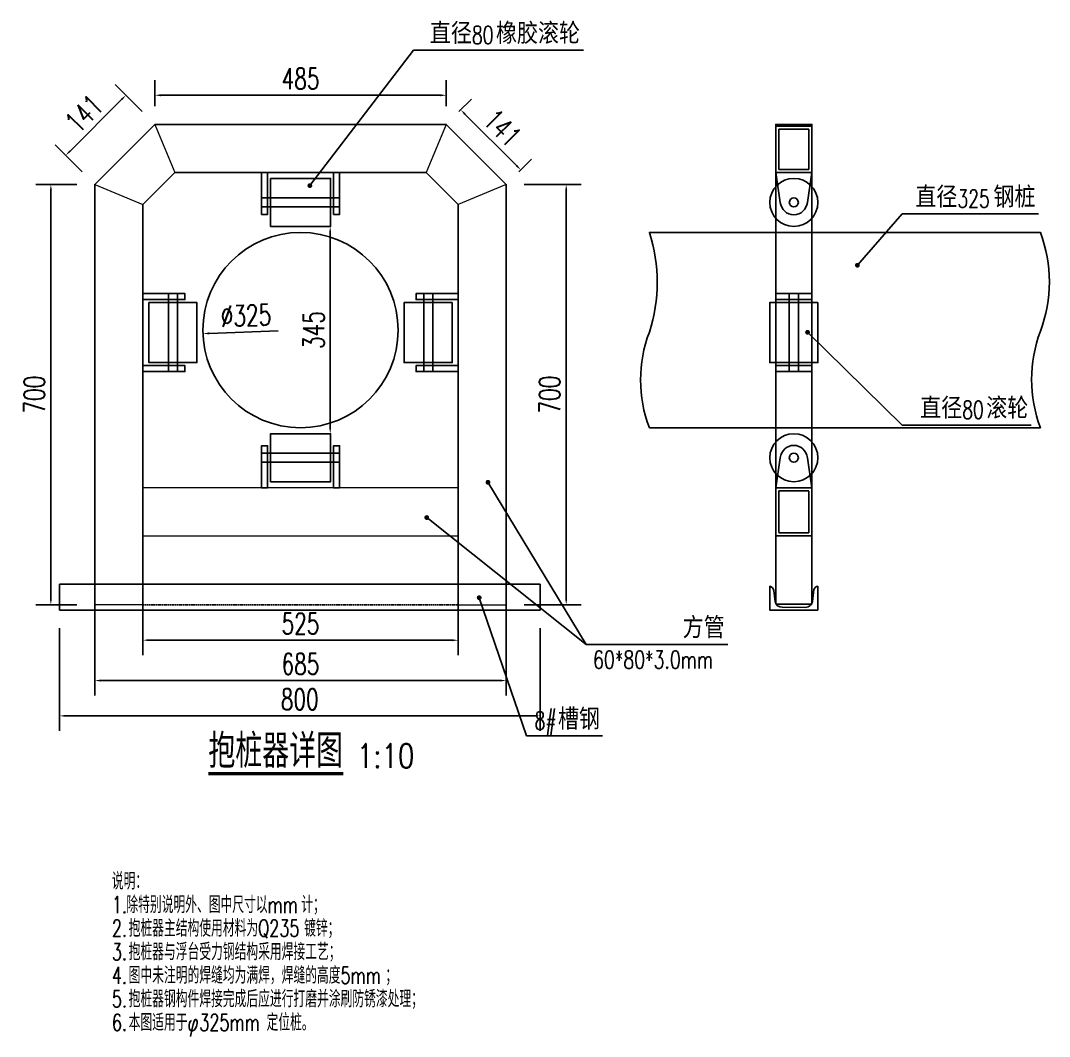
# Model space of a CAD drawing. Header units: millimetres. Extents: x -1471591 to 944464, y -468930 to 547002.
# Drawn here: x -868155 to -866442, y 34292 to 35983 of the extents above; entities that cross this region are included whole.
import ezdxf

# ---------------------------------------------------------------- set-up
doc = ezdxf.new("R2010")
doc.units = ezdxf.units.MM
doc.header["$LTSCALE"] = 10
doc.header["$PDMODE"] = 35
doc.linetypes.add('-6_350_HOLE$0$DASH', pattern=[0.35, 0.25, -0.1])
doc.linetypes.add('DASH', pattern=[0.35, 0.25, -0.1])
for name, color, linetype in [('DIM_LEAD', 3, 'Continuous'), ('DIM_SYMB', 3, 'Continuous'), ('PUB_TEXT', 7, 'Continuous'), ('W-STEEL_FRAME钢架', 3, 'Continuous')]:
    doc.layers.add(name, color=color, linetype=linetype)
doc.styles.add('_TCH_DIM', font='SIMPLEX.shx', dxfattribs={"bigfont": 'hztxt.shx'})
doc.styles.get("Standard").update_dxf_attribs({"font": 'simplex.shx', "width": 0.8, "bigfont": 'hztxt.shx'})
doc.styles.add('STANDARD_T3', font='simplex.shx', dxfattribs={"width": 0.7, "bigfont": 'hztxt.shx'})
doc.dimstyles.new('W&&10', dxfattribs={"dimtxt": 35, "dimasz": 10, "dimexe": 25, "dimexo": 30, "dimgap": 10, "dimtad": 1, "dimdec": 0, "dimzin": 0, "dimdsep": 46, "dimtxsty": 'STANDARD_T3', "dimcen": 0.09, "dimclrd": 1, "dimclre": 1, "dimclrt": 7, "dimazin": 2, "dimtfac": 1, "dimtdec": 0, "dimtix": 1, "dimtmove": 1, "dimatfit": 3, "dimfxl": 0, "dimtolj": 1, "dimtzin": 0, "dimarcsym": 0})

# ---------------------------------------------------------------- blocks, each defined once
blk = doc.blocks.new('耳板侧立面')
blk.add_lwpolyline([(-5, 0), (5, 0), (5, 70), (-5, 70)], close=True)
at = {"color": 1}
blk.add_lwpolyline([(-5, 57.5), (5, 57.5), (5, 42.5), (-5, 42.5)], close=True, dxfattribs=at)
blk = doc.blocks.new('*D1634')
at = {"color": 1, "lineweight": -2, "transparency": 16777216}
for p, q in [((-867952.8, 35831.8), (-867997.7, 35876.7)), ((-868072.9, 35766.1), (-867987.1, 35851.9)), ((-868052.8, 35731.8), (-868097.7, 35776.7))]:
    blk.add_line(p, q, dxfattribs=at)
at = {"color": 1, "transparency": 16777216}
for points in [[(-867988.3, 35853.1), (-867985.9, 35850.7), (-867980, 35859)], [(-868074.1, 35767.2), (-868071.8, 35764.9), (-868080, 35759)]]:
    blk.add_solid(points, dxfattribs=at)
at = {"layer": 'Defpoints', "color": 0, "transparency": 16777216}
for p in [(-867980, 35859), (-867931.6, 35810.6), (-868031.6, 35710.6)]:
    blk.add_point(p, dxfattribs=at)
at = {"color": 7, "transparency": 16777216, "insert": (-868049.5, 35828.4), "char_height": 35, "attachment_point": 5, "rotation": 45, "style": 'STANDARD_T3'}
blk.add_mtext('\\A1;141', dxfattribs=at)
blk = doc.blocks.new('*D1635')
at = {"color": 1, "lineweight": -2, "transparency": 16777216}
for p, q in [((-867931.6, 35840.6), (-867931.6, 35884)), ((-867446.6, 35840.6), (-867446.6, 35884)), ((-867921.6, 35859), (-867456.6, 35859))]:
    blk.add_line(p, q, dxfattribs=at)
at = {"color": 1, "transparency": 16777216}
for points in [[(-867921.6, 35860.7), (-867921.6, 35857.3), (-867931.6, 35859)], [(-867456.6, 35860.7), (-867456.6, 35857.3), (-867446.6, 35859)]]:
    blk.add_solid(points, dxfattribs=at)
at = {"layer": 'Defpoints', "color": 0, "transparency": 16777216}
for p in [(-867446.6, 35859), (-867931.6, 35810.6), (-867446.6, 35810.6)]:
    blk.add_point(p, dxfattribs=at)
at = {"color": 7, "transparency": 16777216, "insert": (-867689.1, 35886.5), "char_height": 35, "attachment_point": 5, "style": 'STANDARD_T3'}
blk.add_mtext('\\A1;485', dxfattribs=at)
blk = doc.blocks.new('*D1636')
at = {"color": 1, "lineweight": -2, "transparency": 16777216}
for p, q in [((-867425.4, 35831.8), (-867404.7, 35852.4)), ((-867415.3, 35827.7), (-867329.5, 35741.8)), ((-867325.4, 35731.8), (-867304.7, 35752.4))]:
    blk.add_line(p, q, dxfattribs=at)
at = {"color": 1, "transparency": 16777216}
for points in [[(-867414.2, 35828.9), (-867416.5, 35826.5), (-867422.4, 35834.8)], [(-867328.3, 35743), (-867330.7, 35740.7), (-867322.4, 35734.8)]]:
    blk.add_solid(points, dxfattribs=at)
at = {"layer": 'Defpoints', "color": 0, "transparency": 16777216}
for p in [(-867446.6, 35810.6), (-867322.4, 35734.8), (-867346.6, 35710.6)]:
    blk.add_point(p, dxfattribs=at)
at = {"color": 7, "transparency": 16777216, "insert": (-867353, 35804.2), "char_height": 35, "attachment_point": 5, "rotation": 315, "style": 'STANDARD_T3'}
blk.add_mtext('\\A1;141', dxfattribs=at)
blk = doc.blocks.new('*D1637')
at = {"color": 1, "lineweight": -2, "transparency": 16777216}
for p, q in [((-867316.6, 35710.6), (-867221.8, 35710.6)), ((-867246.8, 35700.6), (-867246.8, 35020.6)), ((-867316.6, 35010.6), (-867221.8, 35010.6))]:
    blk.add_line(p, q, dxfattribs=at)
at = {"color": 1, "transparency": 16777216}
for points in [[(-867248.4, 35700.6), (-867245.1, 35700.6), (-867246.8, 35710.6)], [(-867248.4, 35020.6), (-867245.1, 35020.6), (-867246.8, 35010.6)]]:
    blk.add_solid(points, dxfattribs=at)
at = {"layer": 'Defpoints', "color": 0, "transparency": 16777216}
for p in [(-867346.6, 35710.6), (-867346.6, 35010.6), (-867246.8, 35010.6)]:
    blk.add_point(p, dxfattribs=at)
at = {"color": 7, "transparency": 16777216, "insert": (-867274.3, 35360.6), "char_height": 35, "attachment_point": 5, "rotation": 90, "style": 'STANDARD_T3'}
blk.add_mtext('\\A1;700', dxfattribs=at)
blk = doc.blocks.new('*D1638')
at = {"color": 1, "lineweight": -2, "transparency": 16777216}
for p, q in [((-867951.7, 35095.6), (-867951.7, 34926.8)), ((-867426.7, 35095.5), (-867426.8, 34926.7)), ((-867941.7, 34951.8), (-867436.8, 34951.7))]:
    blk.add_line(p, q, dxfattribs=at)
at = {"color": 1, "transparency": 16777216}
for points in [[(-867941.7, 34953.5), (-867941.7, 34950.1), (-867951.7, 34951.8)], [(-867436.8, 34953.4), (-867436.8, 34950), (-867426.8, 34951.7)]]:
    blk.add_solid(points, dxfattribs=at)
at = {"layer": 'Defpoints', "color": 0, "transparency": 16777216}
for p in [(-867951.7, 35125.6), (-867426.7, 35125.5), (-867426.8, 34951.7)]:
    blk.add_point(p, dxfattribs=at)
at = {"color": 7, "transparency": 16777216, "insert": (-867689.2, 34979.3), "char_height": 35, "attachment_point": 5, "rotation": 359.989, "style": 'STANDARD_T3'}
blk.add_mtext('\\A1;525', dxfattribs=at)
blk = doc.blocks.new('*D1639')
at = {"color": 1, "lineweight": -2, "transparency": 16777216}
for p, q in [((-868061.6, 35710.6), (-868129.8, 35710.6)), ((-868104.8, 35700.6), (-868104.8, 35020.6)), ((-868061.7, 35010.6), (-868129.8, 35010.6))]:
    blk.add_line(p, q, dxfattribs=at)
at = {"color": 1, "transparency": 16777216}
for points in [[(-868106.4, 35700.6), (-868103.1, 35700.6), (-868104.8, 35710.6)], [(-868106.4, 35020.6), (-868103.1, 35020.6), (-868104.8, 35010.6)]]:
    blk.add_solid(points, dxfattribs=at)
at = {"layer": 'Defpoints', "color": 0, "transparency": 16777216}
for p in [(-868031.6, 35710.6), (-868104.8, 35010.6), (-868031.7, 35010.6)]:
    blk.add_point(p, dxfattribs=at)
at = {"color": 7, "transparency": 16777216, "insert": (-868132.3, 35360.6), "char_height": 35, "attachment_point": 5, "rotation": 90, "style": 'STANDARD_T3'}
blk.add_mtext('\\A1;700', dxfattribs=at)
blk = doc.blocks.new('*D1741')
at = {"color": 1, "lineweight": -2, "transparency": 16777216}
for p, q in [((-868031.7, 35014.9), (-868031.7, 34859.6)), ((-867346.7, 35014.7), (-867346.7, 34859.6)), ((-868021.7, 34884.6), (-867356.7, 34884.6))]:
    blk.add_line(p, q, dxfattribs=at)
at = {"color": 1, "transparency": 16777216}
for points in [[(-868021.7, 34886.3), (-868021.7, 34882.9), (-868031.7, 34884.6)], [(-867356.7, 34886.3), (-867356.7, 34882.9), (-867346.7, 34884.6)]]:
    blk.add_solid(points, dxfattribs=at)
at = {"layer": 'Defpoints', "color": 0, "transparency": 16777216}
for p in [(-868031.7, 35044.9), (-867346.7, 35044.7), (-867346.7, 34884.6)]:
    blk.add_point(p, dxfattribs=at)
at = {"color": 7, "transparency": 16777216, "insert": (-867689.2, 34912.1), "char_height": 35, "attachment_point": 5, "style": 'STANDARD_T3'}
blk.add_mtext('\\A1;685', dxfattribs=at)
blk = doc.blocks.new('报桩器耳板')
blk.add_line((-30, -50), (30, -50))
blk.add_lwpolyline([(-22.5, 0, -0.909675), (22.5, 0)], format="xyb")
for points in [[(-30, -50), (-22.5, 0)], [(30, -50), (22.5, 0)]]:
    blk.add_lwpolyline(points)
blk.add_circle((0, 0), 7.5)
blk = doc.blocks.new('*D1742')
at = {"color": 1, "lineweight": -2, "transparency": 16777216}
blk.add_line((-867726.4, 35466.7), (-867841.5, 35462.5), dxfattribs=at)
at = {"color": 1, "transparency": 16777216}
blk.add_solid([(-867841.6, 35464.2), (-867841.5, 35460.9), (-867851.5, 35462.2)], dxfattribs=at)
at = {"layer": 'Defpoints', "color": 0, "transparency": 16777216}
for p in [(-867851.5, 35462.2), (-867526.7, 35473.9)]:
    blk.add_point(p, dxfattribs=at)
at = {"color": 7, "transparency": 16777216, "insert": (-867780, 35492.3), "char_height": 35, "attachment_point": 5, "rotation": 2.0691, "style": 'STANDARD_T3'}
blk.add_mtext('\\A1;∅325', dxfattribs=at)
blk = doc.blocks.new('*D1743')
at = {"color": 1, "lineweight": -2, "transparency": 16777216}
for p, q in [((-867669.7, 35640.6), (-867664.7, 35640.6)), ((-867639.7, 35630.6), (-867639.7, 35305.6)), ((-867669.7, 35295.6), (-867664.7, 35295.6))]:
    blk.add_line(p, q, dxfattribs=at)
at = {"color": 1, "transparency": 16777216}
for points in [[(-867641.4, 35630.6), (-867638.1, 35630.6), (-867639.7, 35640.6)], [(-867641.4, 35305.6), (-867638.1, 35305.6), (-867639.7, 35295.6)]]:
    blk.add_solid(points, dxfattribs=at)
at = {"layer": 'Defpoints', "color": 0, "transparency": 16777216}
for p in [(-867639.7, 35640.6), (-867639.7, 35295.6), (-867639.7, 35295.6)]:
    blk.add_point(p, dxfattribs=at)
at = {"color": 7, "transparency": 16777216, "insert": (-867667.2, 35468.1), "char_height": 35, "attachment_point": 5, "rotation": 90, "style": 'STANDARD_T3'}
blk.add_mtext('\\A1;345', dxfattribs=at)
blk = doc.blocks.new('桩耳板俯视图')
blk.add_lwpolyline([(-30, -5), (30, -5), (30, 5), (-30, 5)], close=True)
at = {"color": 1}
blk.add_lwpolyline([(-7.5, -5), (7.5, -5), (7.5, 5), (-7.5, 5)], close=True, dxfattribs=at)
blk = doc.blocks.new('*D1960')
at = {"color": 1, "lineweight": -2, "transparency": 16777216}
for p, q in [((-868090.4, 34971.9), (-868090.4, 34800.8)), ((-867290.4, 34971.9), (-867290.4, 34800.8)), ((-868080.4, 34825.8), (-867300.4, 34825.8))]:
    blk.add_line(p, q, dxfattribs=at)
at = {"color": 1, "transparency": 16777216}
for points in [[(-868080.4, 34827.5), (-868080.4, 34824.2), (-868090.4, 34825.8)], [(-867300.4, 34827.5), (-867300.4, 34824.2), (-867290.4, 34825.8)]]:
    blk.add_solid(points, dxfattribs=at)
at = {"layer": 'Defpoints', "color": 0, "transparency": 16777216}
for p in [(-868090.4, 35001.9), (-867290.4, 35001.9), (-867290.4, 34825.8)]:
    blk.add_point(p, dxfattribs=at)
at = {"color": 7, "transparency": 16777216, "insert": (-867690.4, 34853.3), "char_height": 35, "attachment_point": 5, "style": 'STANDARD_T3'}
blk.add_mtext('\\A1;800', dxfattribs=at)

msp = doc.modelspace()

# ---------------------------------------------------------------- linework, layer by layer
at = {"color": 0, "lineweight": 5}
for p, q in [((-867931.6, 35810.6), (-867898.4, 35730.6)), ((-867446.6, 35810.6), (-867479.8, 35730.6)), ((-868031.6, 35710.6), (-867951.6, 35677.4)), ((-867346.6, 35710.6), (-867426.6, 35677.4)), ((-867951.7, 35010.6), (-867951.7, 35268.5)), ((-867426.8, 35205.6), (-867951.7, 35205.6)), ((-867951.7, 35125.6), (-867426.8, 35125.6)), ((-867951.7, 35010.6), (-868031.7, 35010.6)), ((-867426.8, 35010.6), (-867346.8, 35010.6))]:
    msp.add_line(p, q, dxfattribs=at)
at = {"lineweight": 5}
for p, q in [((-867951.6, 35677.4), (-867898.4, 35730.6)), ((-867426.6, 35677.4), (-867479.8, 35730.6))]:
    msp.add_line(p, q, dxfattribs=at)
for p, q in [((-867479.8, 35730.6), (-867898.4, 35730.6)), ((-867951.7, 35077.1), (-867951.6, 35677.4)), ((-867426.8, 35010.6), (-867426.6, 35677.4))]:
    msp.add_line(p, q)
msp.add_lwpolyline([(-868031.7, 35010.6), (-868031.6, 35710.6), (-867931.6, 35810.6), (-867446.6, 35810.6), (-867346.6, 35710.6), (-867346.8, 35010.6)])
for points in [[(-866897.8, 35011.8), (-866897.8, 35810.6), (-866837.8, 35810.6), (-866837.8, 35011.8)], [(-867739.1, 35720.6), (-867639.1, 35720.6), (-867639.1, 35640.6), (-867739.1, 35640.6)], [(-867941.6, 35513.9), (-867941.6, 35413.9), (-867861.6, 35413.9), (-867861.6, 35513.9)], [(-867436.6, 35513.9), (-867436.6, 35413.9), (-867516.6, 35413.9), (-867516.6, 35513.9)], [(-866827.8, 35513.9), (-866827.8, 35413.9), (-866907.8, 35413.9), (-866907.8, 35513.9)], [(-867739.1, 35215.6), (-867639.1, 35215.6), (-867639.1, 35295.6), (-867739.1, 35295.6)]]:
    msp.add_lwpolyline(points, close=True)
at = {"color": 5}
for points in [[(-867744.1, 35688.1), (-867634.1, 35688.1), (-867634.1, 35673.1), (-867744.1, 35673.1)], [(-867909.1, 35518.9), (-867909.1, 35408.9), (-867894.1, 35408.9), (-867894.1, 35518.9)], [(-867469.1, 35518.9), (-867469.1, 35408.9), (-867484.1, 35408.9), (-867484.1, 35518.9)], [(-866860.3, 35518.9), (-866860.3, 35408.9), (-866875.3, 35408.9), (-866875.3, 35518.9)], [(-867744.1, 35248.1), (-867634.1, 35248.1), (-867634.1, 35263.1), (-867744.1, 35263.1)]]:
    msp.add_lwpolyline(points, close=True, dxfattribs=at)
msp.add_lwpolyline([(-867108.3, 35305.6), (-866457.3, 35305.6, -0.182146), (-866457.3, 35466.1, 0.182371), (-866457.3, 35630.6), (-867108.3, 35630.6, -0.156627), (-867108.3, 35464.6, 0.185009)], format="xyb", close=True)
at = {"linetype": '-6_350_HOLE$0$DASH'}
msp.add_lwpolyline([(-867951.7, 35010.6), (-867426.8, 35010.6)], dxfattribs=at)
for centre, radius in [((-866867.8, 35680.6), 40), ((-867689.1, 35468.1), 162.5), ((-866867.8, 35255.6), 40)]:
    msp.add_circle(centre, radius)
at = {"layer": 'DIM_LEAD'}
for p, q in [((-867673.6, 35708.6), (-867501, 35934)), ((-867501, 35934), (-867218, 35934)), ((-866762, 35576), (-866687.5, 35661.5)), ((-866687.5, 35661.5), (-866460.5, 35661.5)), ((-866845, 35464.5), (-866687.4, 35310)), ((-866687.4, 35310), (-866472.5, 35310)), ((-867377.1, 35214.7), (-867213.8, 34944.6)), ((-867478.9, 35155.9), (-867213.8, 34944.6)), ((-867391.6, 35022.5), (-867312.9, 34792.4)), ((-867213.8, 34944.6), (-866977.5, 34944.6)), ((-867312.9, 34792.4), (-867186.4, 34792.4))]:
    msp.add_line(p, q, dxfattribs=at)
at = {"layer": 'DIM_LEAD', "const_width": 4}
for points in [[(-867674.8, 35707, 1), (-867672.4, 35710.1, 1)], [(-866763.3, 35574.5, 1), (-866760.7, 35577.5, 1)], [(-866846.4, 35465.9, 1), (-866843.6, 35463.1, 1)], [(-867378.1, 35216.4, 1), (-867376, 35213, 1)], [(-867480.5, 35157.2, 1), (-867477.4, 35154.7, 1)], [(-867392.3, 35024.4, 1), (-867391, 35020.6, 1)]]:
    msp.add_lwpolyline(points, format="xyb", close=True, dxfattribs=at)
at = {"layer": 'DIM_SYMB', "const_width": 5.6}
msp.add_lwpolyline([(-867842.5, 34729.4), (-867617.9, 34729.4)], dxfattribs=at)
at = {"layer": 'W-STEEL_FRAME钢架', "linetype": 'DASH', "ltscale": 0.5}
for points in [[(-866897.8, 35730.6), (-866837.8, 35730.6), (-866837.8, 35807.5), (-866897.8, 35807.5)], [(-866892.8, 35735.6), (-866842.8, 35735.6), (-866842.8, 35802.5), (-866892.8, 35802.5)], [(-866897.8, 35125.6), (-866837.8, 35125.6), (-866837.8, 35205.6), (-866897.8, 35205.6)], [(-866892.8, 35130.6), (-866842.8, 35130.6), (-866842.8, 35200.6), (-866892.8, 35200.6)]]:
    msp.add_lwpolyline(points, close=True, dxfattribs=at)
at = {"layer": 'W-STEEL_FRAME钢架'}
msp.add_lwpolyline([(-868090.4, 35001.9), (-867290.4, 35001.9), (-867290.4, 35044.9), (-868090.4, 35044.9)], close=True, dxfattribs=at)
msp.add_lwpolyline([(-866828, 35041.6), (-866828, 35001.9), (-866908, 35001.9), (-866908, 35041.6), (-866908, 35041.6, -0.316159), (-866901.2, 35034.5), (-866898.7, 35015.9, 0.37048), (-866887.4, 35006.7), (-866848.2, 35006.4, 0.352332), (-866836.9, 35016.3), (-866834.3, 35035.9, -0.32788), (-866828, 35041.6)], format="xyb", close=True, dxfattribs=at)

# ---------------------------------------------------------------- block references
at = {"xscale": -1}
for name, p, rotation in [('耳板侧立面', (-867749.1, 35730.6), 180), ('耳板侧立面', (-867426.6, 35523.9), 90), ('耳板侧立面', (-867951.6, 35403.9), 270), ('桩耳板俯视图', (-866867.8, 35403.9), 180)]:
    msp.add_blockref(name, p, dxfattribs=dict(at, rotation=rotation))
for name, p, rotation in [('耳板侧立面', (-867629.1, 35730.6), 180), ('报桩器耳板', (-866867.8, 35680.6), 180), ('耳板侧立面', (-867951.6, 35523.9), 270), ('耳板侧立面', (-867426.6, 35403.9), 89.99999999999999)]:
    msp.add_blockref(name, p, dxfattribs=dict(rotation=rotation))
for name, p in [('桩耳板俯视图', (-866867.8, 35523.9)), ('耳板侧立面', (-867749.1, 35205.6))]:
    msp.add_blockref(name, p)
for name, p in [('耳板侧立面', (-867629.1, 35205.6)), ('报桩器耳板', (-866867.8, 35255.6))]:
    msp.add_blockref(name, p, dxfattribs=at)

# ---------------------------------------------------------------- texts
at = {"layer": 'PUB_TEXT', "color": 7, "style": '_TCH_DIM'}
for s, p in [('直径', (-867473.8, 35944.5)), ('橡胶滚轮', (-867363.8, 35944.5)), ('直径', (-866665.5, 35672)), ('钢桩', (-866535.5, 35672)), ('直径', (-866657.5, 35320.5)), ('滚轮', (-866547.5, 35320.5)), ('方管', (-867052.8, 34955.1)), ('槽钢', (-867260.5, 34802.9))]:
    msp.add_text(s, height=35, dxfattribs=at).set_placement(p)
at = {"layer": 'PUB_TEXT', "color": 7, "style": '_TCH_DIM', "width": 0.705882}
for s, p in [('80', (-867403.8, 35944.5)), ('325', (-866595.5, 35672)), ('80', (-866587.5, 35320.5)), ('60*80*3.0mm', (-867202, 34904.4)), ('8#', (-867299.5, 34802.9))]:
    msp.add_text(s, height=29.75, dxfattribs=at).set_placement(p)
at = {"layer": 'PUB_TEXT', "color": 7, "width": 0.8}
for s, height, p in [('抱桩器详图', 56, (-867842.5, 34739.3)), ('1:10', 40, (-867595.5, 34739.3))]:
    msp.add_text(s, height=height, dxfattribs=at).set_placement(p)
at = {"layer": 'PUB_TEXT', "width": 0.7}
for s, p in [('说明：', (-868003.3, 34536.6)), ('1.', (-868003.3, 34497.4)), ('除特别说明外、图中尺寸以', (-867979.1, 34497.4)), ('计；', (-867687.9, 34497.4)), ('mm', (-867743.9, 34497.4)), ('2.', (-868003.3, 34458.2)), ('抱桩器主结构使用材料为', (-867975.3, 34458.2)), ('Q235', (-867759.7, 34458.2)), ('镀锌；', (-867683.2, 34458.2)), ('抱桩器与浮台受力钢结构采用焊接工艺；', (-867975.3, 34419)), ('3.', (-868003.3, 34419)), ('4.', (-868003.3, 34379.8)), ('图中未注明的焊缝均为满焊，焊缝的高度', (-867975.3, 34379.8)), ('5mm', (-867622.5, 34379.8)), ('；', (-867547.9, 34379.8)), ('5.', (-868003.3, 34340.6)), ('抱桩器钢构件焊接完成后应进行打磨并涂刷防锈漆处理；', (-867975.3, 34340.6)), ('6.', (-868003.3, 34301.4)), ('本图适用于φ', (-867975.3, 34301.4)), ('325mm', (-867857.7, 34301.4)), ('定位桩。', (-867745.7, 34301.4))]:
    msp.add_text(s, height=28, dxfattribs=at).set_placement(p)

# ---------------------------------------------------------------- dimensions: what is measured, and where the dimension line sits
for p1, p2, distance, picture, middle in [((-867931.6, 35810.6), (-867446.6, 35810.6), 48.4, '*D1635', (-867689.1, 35886.5)), ((-868031.6, 35710.6), (-867931.6, 35810.6), 68.5, '*D1634', (-868049.5, 35828.4)), ((-867446.6, 35810.6), (-867346.6, 35710.6), 34.2, '*D1636', (-867353, 35804.2)), ((-867346.6, 35710.6), (-867346.6, 35010.6), 99.9, '*D1637', (-867274.3, 35360.6)), ((-867951.7, 35125.6), (-867426.7, 35125.5), -173.8, '*D1638', (-867689.2, 34979.3))]:
    dim = msp.add_aligned_dim(p1=p1, p2=p2, distance=distance, dimstyle='W&&10')
    dim.commit()
    dim.dimension.update_dxf_attribs({"geometry": picture, "text_midpoint": middle})
for base, p1, p2, picture, middle in [((-868104.8, 35010.6), (-868031.6, 35710.6), (-868031.7, 35010.6), '*D1639', (-868132.3, 35360.6)), ((-867639.7, 35295.6), (-867639.7, 35640.6), (-867639.7, 35295.6), '*D1743', (-867667.2, 35468.1))]:
    dim = msp.add_linear_dim(base=base, p1=p1, p2=p2, angle=90, dimstyle='W&&10')
    dim.commit()
    dim.dimension.update_dxf_attribs({"geometry": picture, "text_midpoint": middle})
dim = msp.add_diameter_dim_2p(p1=(-867526.7, 35473.9), p2=(-867851.5, 35462.2), dimstyle='W&&10')
dim.commit()
dim.dimension.update_dxf_attribs({"geometry": '*D1742', "text_midpoint": (-867779, 35464.8), "dimtype": 131})
for base, p1, p2, picture, middle in [((-867346.7, 34884.6), (-868031.7, 35044.9), (-867346.7, 35044.7), '*D1741', (-867689.2, 34912.1)), ((-867290.4, 34825.8), (-868090.4, 35001.9), (-867290.4, 35001.9), '*D1960', (-867690.4, 34853.3))]:
    dim = msp.add_linear_dim(base=base, p1=p1, p2=p2, dimstyle='W&&10')
    dim.commit()
    dim.dimension.update_dxf_attribs({"geometry": picture, "text_midpoint": middle})

doc.saveas('drawing.dxf')
